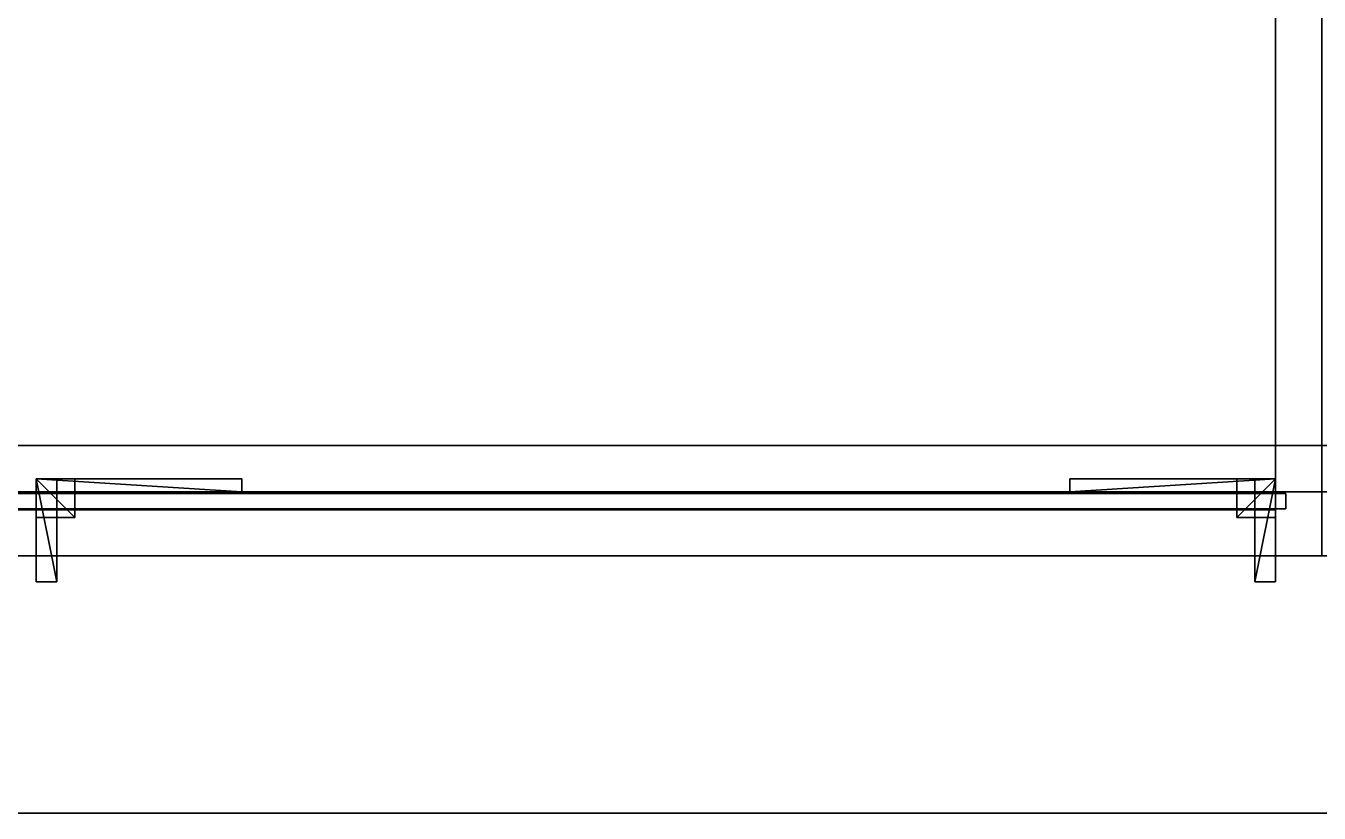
# Model space of a CAD drawing. Extents: x 0 to 10401, y -4898 to 0.
# Drawn here: x 5548 to 6051, y -4898 to -4592 of the extents above; entities that cross this region are included whole.
import ezdxf

# ---------------------------------------------------------------- set-up
doc = ezdxf.new("R2010")
doc.units = 0
for name, color, linetype in [('LAYER0', 7, 'CONTINUOUS'), ('LAYER44', 7, 'CONTINUOUS'), ('LAYER46', 2, 'CONTINUOUS'), ('LAYER47', 7, 'CONTINUOUS'), ('LAYER48', 253, 'CONTINUOUS'), ('LAYER49', 253, 'CONTINUOUS'), ('LAYER50', 253, 'CONTINUOUS'), ('LAYER51', 253, 'CONTINUOUS'), ('LAYER52', 253, 'CONTINUOUS'), ('LAYER53', 253, 'CONTINUOUS'), ('LAYER6', 7, 'CONTINUOUS'), ('LAYER62', 2, 'CONTINUOUS'), ('LAYER63', 7, 'CONTINUOUS'), ('LAYER64', 253, 'CONTINUOUS'), ('LAYER65', 253, 'CONTINUOUS'), ('LAYER66', 253, 'CONTINUOUS'), ('LAYER67', 253, 'CONTINUOUS'), ('LAYER68', 253, 'CONTINUOUS'), ('LAYER69', 253, 'CONTINUOUS'), ('LAYER70', 7, 'CONTINUOUS'), ('LAYER79', 7, 'CONTINUOUS'), ('LAYER80', 7, 'CONTINUOUS'), ('LAYER82', 9, 'CONTINUOUS'), ('LAYER83', 45, 'CONTINUOUS'), ('LAYER84', 45, 'CONTINUOUS')]:
    doc.layers.add(name, color=color, linetype=linetype)

msp = doc.modelspace()

# ---------------------------------------------------------------- linework, layer by layer
at = {"layer": 'LAYER0', "invisible_edges": 1}
for points in [[(10401, 0, 67), (0, -4898, 67), (0, 0, 67), (10401, 0, 67)], [(10401, -4898, 72), (0, 0, 72), (0, -4898, 72), (10401, -4898, 72)], [(0, 0, 72), (10401, -4898, 72), (10401, 0, 72), (0, 0, 72)], [(0, -4898, 67), (10401, 0, 67), (10401, -4898, 67), (0, -4898, 67)], [(10401, -4898, 72), (0, -4898, 67), (10401, -4898, 67), (10401, -4898, 72)], [(0, -4898, 67), (10401, -4898, 72), (0, -4898, 72), (0, -4898, 67)]]:
    msp.add_3dface(points, dxfattribs=at)
at = {"layer": 'LAYER44', "invisible_edges": 1}
for points in [[(6034, -4798, 572), (6034, -4448, 272), (6034, -4798, 272), (6034, -4798, 572)], [(6034, -4448, 272), (6034, -4798, 572), (6034, -4448, 572), (6034, -4448, 272)], [(6052, -4798, 272), (6034, -4448, 272), (6052, -4448, 272), (6052, -4798, 272)], [(6034, -4448, 272), (6052, -4798, 272), (6034, -4798, 272), (6034, -4448, 272)], [(6034, -4798, 572), (6052, -4448, 572), (6034, -4448, 572), (6034, -4798, 572)], [(6052, -4448, 572), (6034, -4798, 572), (6052, -4798, 572), (6052, -4448, 572)], [(6052, -4798, 272), (6034, -4798, 572), (6034, -4798, 272), (6052, -4798, 272)], [(6034, -4798, 572), (6052, -4798, 272), (6052, -4798, 572), (6034, -4798, 572)]]:
    msp.add_3dface(points, dxfattribs=at)
at = {"layer": 'LAYER46'}
for points in [[(5954, -4768, 519.5), (5954, -4773, 519.5), (5954, -4768, 542.5), (5954, -4768, 519.5)], [(5954, -4768, 542.5), (5954, -4773, 519.5), (5954, -4773, 542.5), (5954, -4768, 542.5)], [(5954, -4768, 542.5), (5954, -4773, 542.5), (6034, -4768, 542.5), (5954, -4768, 542.5)], [(6034, -4768, 542.5), (5954, -4773, 542.5), (6034, -4773, 542.5), (6034, -4768, 542.5)], [(5954, -4768, 542.5), (6034, -4768, 542.5), (5954, -4768, 519.5), (5954, -4768, 542.5)], [(5954, -4768, 519.5), (6034, -4768, 542.5), (6034, -4768, 519.5), (5954, -4768, 519.5)], [(5954, -4768, 519.5), (6034, -4768, 519.5), (5954, -4773, 519.5), (5954, -4768, 519.5)], [(5954, -4773, 519.5), (6034, -4768, 519.5), (6034, -4773, 519.5), (5954, -4773, 519.5)], [(6034, -4768, 542.5), (6034, -4773, 542.5), (6034, -4768, 519.5), (6034, -4768, 542.5)], [(6034, -4768, 519.5), (6034, -4773, 542.5), (6034, -4773, 519.5), (6034, -4768, 519.5)], [(5954, -4773, 519.5), (6034, -4773, 519.5), (5954, -4773, 542.5), (5954, -4773, 519.5)], [(5954, -4773, 542.5), (6034, -4773, 519.5), (6034, -4773, 542.5), (5954, -4773, 542.5)]]:
    msp.add_3dface(points, dxfattribs=at)
at = {"layer": 'LAYER47', "invisible_edges": 1}
for points in [[(6034, -4768, 519.5), (5954, -4768, 542.5), (6034, -4768, 542.5), (6034, -4768, 519.5)], [(5954, -4768, 542.5), (6034, -4768, 519.5), (5954, -4768, 519.5), (5954, -4768, 542.5)], [(6034, -4773, 542.5), (5954, -4768, 542.5), (5954, -4773, 542.5), (6034, -4773, 542.5)], [(5954, -4768, 542.5), (6034, -4773, 542.5), (6034, -4768, 542.5), (5954, -4768, 542.5)], [(5954, -4773, 519.5), (5954, -4768, 542.5), (5954, -4768, 519.5), (5954, -4773, 519.5)], [(5954, -4768, 542.5), (5954, -4773, 519.5), (5954, -4773, 542.5), (5954, -4768, 542.5)], [(6034, -4768, 519.5), (5954, -4773, 519.5), (5954, -4768, 519.5), (6034, -4768, 519.5)], [(5954, -4773, 519.5), (6034, -4768, 519.5), (6034, -4773, 519.5), (5954, -4773, 519.5)], [(6034, -4773, 542.5), (6034, -4768, 519.5), (6034, -4768, 542.5), (6034, -4773, 542.5)], [(6034, -4768, 519.5), (6034, -4773, 542.5), (6034, -4773, 519.5), (6034, -4768, 519.5)], [(5954, -4773, 519.5), (6034, -4773, 542.5), (5954, -4773, 542.5), (5954, -4773, 519.5)], [(6034, -4773, 542.5), (5954, -4773, 519.5), (6034, -4773, 519.5), (6034, -4773, 542.5)]]:
    msp.add_3dface(points, dxfattribs=at)
at = {"layer": 'LAYER48'}
for points in [[(6019, -4768, 527.5), (6019, -4783, 527.5), (6019, -4768, 542.5), (6019, -4768, 527.5)], [(6019, -4768, 542.5), (6019, -4783, 527.5), (6019, -4783, 542.5), (6019, -4768, 542.5)], [(6019, -4768, 542.5), (6019, -4783, 542.5), (6034, -4768, 542.5), (6019, -4768, 542.5)], [(6034, -4768, 542.5), (6019, -4783, 542.5), (6034, -4783, 542.5), (6034, -4768, 542.5)], [(6019, -4768, 542.5), (6034, -4768, 542.5), (6019, -4768, 527.5), (6019, -4768, 542.5)], [(6019, -4768, 527.5), (6034, -4768, 542.5), (6034, -4768, 527.5), (6019, -4768, 527.5)], [(6019, -4768, 527.5), (6034, -4768, 527.5), (6019, -4783, 527.5), (6019, -4768, 527.5)], [(6019, -4783, 527.5), (6034, -4768, 527.5), (6034, -4783, 527.5), (6019, -4783, 527.5)], [(6034, -4768, 542.5), (6034, -4783, 542.5), (6034, -4768, 527.5), (6034, -4768, 542.5)], [(6034, -4768, 527.5), (6034, -4783, 542.5), (6034, -4783, 527.5), (6034, -4768, 527.5)], [(6019, -4783, 527.5), (6034, -4783, 527.5), (6019, -4783, 542.5), (6019, -4783, 527.5)], [(6019, -4783, 542.5), (6034, -4783, 527.5), (6034, -4783, 542.5), (6019, -4783, 542.5)]]:
    msp.add_3dface(points, dxfattribs=at)
at = {"layer": 'LAYER49'}
for points in [[(6019, -4768, 527.5), (6019, -4783, 527.5), (6019, -4768, 542.5), (6019, -4768, 527.5)], [(6019, -4768, 542.5), (6019, -4783, 527.5), (6019, -4783, 542.5), (6019, -4768, 542.5)], [(6019, -4768, 542.5), (6019, -4783, 542.5), (6034, -4768, 542.5), (6019, -4768, 542.5)], [(6034, -4768, 542.5), (6019, -4783, 542.5), (6034, -4783, 542.5), (6034, -4768, 542.5)], [(6019, -4768, 542.5), (6034, -4768, 542.5), (6019, -4768, 527.5), (6019, -4768, 542.5)], [(6019, -4768, 527.5), (6034, -4768, 542.5), (6034, -4768, 527.5), (6019, -4768, 527.5)], [(6019, -4768, 527.5), (6034, -4768, 527.5), (6019, -4783, 527.5), (6019, -4768, 527.5)], [(6019, -4783, 527.5), (6034, -4768, 527.5), (6034, -4783, 527.5), (6019, -4783, 527.5)], [(6034, -4768, 542.5), (6034, -4783, 542.5), (6034, -4768, 527.5), (6034, -4768, 542.5)], [(6034, -4768, 527.5), (6034, -4783, 542.5), (6034, -4783, 527.5), (6034, -4768, 527.5)], [(6019, -4783, 527.5), (6034, -4783, 527.5), (6019, -4783, 542.5), (6019, -4783, 527.5)], [(6019, -4783, 542.5), (6034, -4783, 527.5), (6034, -4783, 542.5), (6019, -4783, 542.5)]]:
    msp.add_3dface(points, dxfattribs=at)
at = {"layer": 'LAYER50'}
for points in [[(6019, -4768, 527.5), (6019, -4783, 527.5), (6019, -4768, 542.5), (6019, -4768, 527.5)], [(6019, -4768, 542.5), (6019, -4783, 527.5), (6019, -4783, 542.5), (6019, -4768, 542.5)], [(6019, -4768, 542.5), (6019, -4783, 542.5), (6034, -4768, 542.5), (6019, -4768, 542.5)], [(6034, -4768, 542.5), (6019, -4783, 542.5), (6034, -4783, 542.5), (6034, -4768, 542.5)], [(6019, -4768, 542.5), (6034, -4768, 542.5), (6019, -4768, 527.5), (6019, -4768, 542.5)], [(6019, -4768, 527.5), (6034, -4768, 542.5), (6034, -4768, 527.5), (6019, -4768, 527.5)], [(6019, -4768, 527.5), (6034, -4768, 527.5), (6019, -4783, 527.5), (6019, -4768, 527.5)], [(6019, -4783, 527.5), (6034, -4768, 527.5), (6034, -4783, 527.5), (6019, -4783, 527.5)], [(6034, -4768, 542.5), (6034, -4783, 542.5), (6034, -4768, 527.5), (6034, -4768, 542.5)], [(6034, -4768, 527.5), (6034, -4783, 542.5), (6034, -4783, 527.5), (6034, -4768, 527.5)], [(6019, -4783, 527.5), (6034, -4783, 527.5), (6019, -4783, 542.5), (6019, -4783, 527.5)], [(6019, -4783, 542.5), (6034, -4783, 527.5), (6034, -4783, 542.5), (6019, -4783, 542.5)]]:
    msp.add_3dface(points, dxfattribs=at)
at = {"layer": 'LAYER51'}
for points in [[(6019, -4768, 527.5), (6019, -4783, 527.5), (6019, -4768, 542.5), (6019, -4768, 527.5)], [(6019, -4768, 542.5), (6019, -4783, 527.5), (6019, -4783, 542.5), (6019, -4768, 542.5)], [(6019, -4768, 542.5), (6019, -4783, 542.5), (6034, -4768, 542.5), (6019, -4768, 542.5)], [(6034, -4768, 542.5), (6019, -4783, 542.5), (6034, -4783, 542.5), (6034, -4768, 542.5)], [(6019, -4768, 542.5), (6034, -4768, 542.5), (6019, -4768, 527.5), (6019, -4768, 542.5)], [(6019, -4768, 527.5), (6034, -4768, 542.5), (6034, -4768, 527.5), (6019, -4768, 527.5)], [(6019, -4768, 527.5), (6034, -4768, 527.5), (6019, -4783, 527.5), (6019, -4768, 527.5)], [(6019, -4783, 527.5), (6034, -4768, 527.5), (6034, -4783, 527.5), (6019, -4783, 527.5)], [(6034, -4768, 542.5), (6034, -4783, 542.5), (6034, -4768, 527.5), (6034, -4768, 542.5)], [(6034, -4768, 527.5), (6034, -4783, 542.5), (6034, -4783, 527.5), (6034, -4768, 527.5)], [(6019, -4783, 527.5), (6034, -4783, 527.5), (6019, -4783, 542.5), (6019, -4783, 527.5)], [(6019, -4783, 542.5), (6034, -4783, 527.5), (6034, -4783, 542.5), (6019, -4783, 542.5)]]:
    msp.add_3dface(points, dxfattribs=at)
at = {"layer": 'LAYER52'}
for points in [[(6026, -4768, 534.5), (6026, -4808, 534.5), (6026, -4768, 542.5), (6026, -4768, 534.5)], [(6026, -4768, 542.5), (6026, -4808, 534.5), (6026, -4808, 542.5), (6026, -4768, 542.5)], [(6026, -4768, 542.5), (6026, -4808, 542.5), (6034, -4768, 542.5), (6026, -4768, 542.5)], [(6034, -4768, 542.5), (6026, -4808, 542.5), (6034, -4808, 542.5), (6034, -4768, 542.5)], [(6026, -4768, 542.5), (6034, -4768, 542.5), (6026, -4768, 534.5), (6026, -4768, 542.5)], [(6026, -4768, 534.5), (6034, -4768, 542.5), (6034, -4768, 534.5), (6026, -4768, 534.5)], [(6026, -4768, 534.5), (6034, -4768, 534.5), (6026, -4808, 534.5), (6026, -4768, 534.5)], [(6026, -4808, 534.5), (6034, -4768, 534.5), (6034, -4808, 534.5), (6026, -4808, 534.5)], [(6034, -4768, 542.5), (6034, -4808, 542.5), (6034, -4768, 534.5), (6034, -4768, 542.5)], [(6034, -4768, 534.5), (6034, -4808, 542.5), (6034, -4808, 534.5), (6034, -4768, 534.5)], [(6026, -4808, 534.5), (6034, -4808, 534.5), (6026, -4808, 542.5), (6026, -4808, 534.5)], [(6026, -4808, 542.5), (6034, -4808, 534.5), (6034, -4808, 542.5), (6026, -4808, 542.5)]]:
    msp.add_3dface(points, dxfattribs=at)
at = {"layer": 'LAYER53'}
for points in [[(5954, -4768, 526.5), (5954, -4773, 526.5), (5954, -4768, 542.5), (5954, -4768, 526.5)], [(5954, -4768, 542.5), (5954, -4773, 526.5), (5954, -4773, 542.5), (5954, -4768, 542.5)], [(5954, -4768, 542.5), (5954, -4773, 542.5), (6034, -4768, 542.5), (5954, -4768, 542.5)], [(6034, -4768, 542.5), (5954, -4773, 542.5), (6034, -4773, 542.5), (6034, -4768, 542.5)], [(5954, -4768, 542.5), (6034, -4768, 542.5), (5954, -4768, 526.5), (5954, -4768, 542.5)], [(5954, -4768, 526.5), (6034, -4768, 542.5), (6034, -4768, 526.5), (5954, -4768, 526.5)], [(5954, -4768, 526.5), (6034, -4768, 526.5), (5954, -4773, 526.5), (5954, -4768, 526.5)], [(5954, -4773, 526.5), (6034, -4768, 526.5), (6034, -4773, 526.5), (5954, -4773, 526.5)], [(6034, -4768, 542.5), (6034, -4773, 542.5), (6034, -4768, 526.5), (6034, -4768, 542.5)], [(6034, -4768, 526.5), (6034, -4773, 542.5), (6034, -4773, 526.5), (6034, -4768, 526.5)], [(5954, -4773, 526.5), (6034, -4773, 526.5), (5954, -4773, 542.5), (5954, -4773, 526.5)], [(5954, -4773, 542.5), (6034, -4773, 526.5), (6034, -4773, 542.5), (5954, -4773, 542.5)]]:
    msp.add_3dface(points, dxfattribs=at)
at = {"layer": 'LAYER6', "invisible_edges": 1}
for points in [[(100, -4798, 72), (10401, -4898, 72), (0, -4898, 72), (100, -4798, 72)], [(10401, -4898, 72), (100, -4798, 72), (10301, -4798, 72), (10401, -4898, 72)], [(100, -4798, 2659), (10301, -4798, 72), (100, -4798, 72), (100, -4798, 2659)], [(10301, -4798, 72), (100, -4798, 2659), (10301, -4798, 2659), (10301, -4798, 72)], [(10401, -4898, 2659), (0, -4898, 72), (10401, -4898, 72), (10401, -4898, 2659)], [(0, -4898, 72), (10401, -4898, 2659), (0, -4898, 2659), (0, -4898, 72)]]:
    msp.add_3dface(points, dxfattribs=at)
at = {"layer": 'LAYER62'}
for points in [[(5552, -4768, 542.5), (5632, -4773, 542.5), (5632, -4768, 542.5), (5552, -4768, 542.5)], [(5552, -4773, 542.5), (5632, -4773, 542.5), (5552, -4768, 542.5), (5552, -4773, 542.5)], [(5552, -4768, 519.5), (5552, -4773, 542.5), (5552, -4768, 542.5), (5552, -4768, 519.5)], [(5552, -4773, 519.5), (5552, -4773, 542.5), (5552, -4768, 519.5), (5552, -4773, 519.5)], [(5632, -4768, 519.5), (5552, -4768, 542.5), (5632, -4768, 542.5), (5632, -4768, 519.5)], [(5552, -4768, 519.5), (5552, -4768, 542.5), (5632, -4768, 519.5), (5552, -4768, 519.5)], [(5632, -4773, 519.5), (5552, -4768, 519.5), (5632, -4768, 519.5), (5632, -4773, 519.5)], [(5552, -4773, 519.5), (5552, -4768, 519.5), (5632, -4773, 519.5), (5552, -4773, 519.5)], [(5632, -4768, 542.5), (5632, -4773, 519.5), (5632, -4768, 519.5), (5632, -4768, 542.5)], [(5632, -4773, 542.5), (5632, -4773, 519.5), (5632, -4768, 542.5), (5632, -4773, 542.5)], [(5632, -4773, 542.5), (5552, -4773, 519.5), (5632, -4773, 519.5), (5632, -4773, 542.5)], [(5552, -4773, 542.5), (5552, -4773, 519.5), (5632, -4773, 542.5), (5552, -4773, 542.5)]]:
    msp.add_3dface(points, dxfattribs=at)
at = {"layer": 'LAYER63', "invisible_edges": 1}
for points in [[(5552, -4768, 542.5), (5632, -4768, 519.5), (5552, -4768, 519.5), (5552, -4768, 542.5)], [(5632, -4768, 519.5), (5552, -4768, 542.5), (5632, -4768, 542.5), (5632, -4768, 519.5)], [(5552, -4768, 542.5), (5632, -4773, 542.5), (5632, -4768, 542.5), (5552, -4768, 542.5)], [(5632, -4773, 542.5), (5552, -4768, 542.5), (5552, -4773, 542.5), (5632, -4773, 542.5)], [(5552, -4773, 519.5), (5632, -4768, 519.5), (5632, -4773, 519.5), (5552, -4773, 519.5)], [(5632, -4768, 519.5), (5552, -4773, 519.5), (5552, -4768, 519.5), (5632, -4768, 519.5)], [(5552, -4773, 519.5), (5552, -4768, 542.5), (5552, -4768, 519.5), (5552, -4773, 519.5)], [(5552, -4768, 542.5), (5552, -4773, 519.5), (5552, -4773, 542.5), (5552, -4768, 542.5)], [(5632, -4773, 542.5), (5632, -4768, 519.5), (5632, -4768, 542.5), (5632, -4773, 542.5)], [(5632, -4768, 519.5), (5632, -4773, 542.5), (5632, -4773, 519.5), (5632, -4768, 519.5)], [(5632, -4773, 542.5), (5552, -4773, 519.5), (5632, -4773, 519.5), (5632, -4773, 542.5)], [(5552, -4773, 519.5), (5632, -4773, 542.5), (5552, -4773, 542.5), (5552, -4773, 519.5)]]:
    msp.add_3dface(points, dxfattribs=at)
at = {"layer": 'LAYER64'}
for points in [[(5552, -4768, 542.5), (5567, -4783, 542.5), (5567, -4768, 542.5), (5552, -4768, 542.5)], [(5552, -4783, 542.5), (5567, -4783, 542.5), (5552, -4768, 542.5), (5552, -4783, 542.5)], [(5552, -4768, 527.5), (5552, -4783, 542.5), (5552, -4768, 542.5), (5552, -4768, 527.5)], [(5552, -4783, 527.5), (5552, -4783, 542.5), (5552, -4768, 527.5), (5552, -4783, 527.5)], [(5567, -4768, 527.5), (5552, -4768, 542.5), (5567, -4768, 542.5), (5567, -4768, 527.5)], [(5552, -4768, 527.5), (5552, -4768, 542.5), (5567, -4768, 527.5), (5552, -4768, 527.5)], [(5567, -4783, 527.5), (5552, -4768, 527.5), (5567, -4768, 527.5), (5567, -4783, 527.5)], [(5552, -4783, 527.5), (5552, -4768, 527.5), (5567, -4783, 527.5), (5552, -4783, 527.5)], [(5567, -4768, 542.5), (5567, -4783, 527.5), (5567, -4768, 527.5), (5567, -4768, 542.5)], [(5567, -4783, 542.5), (5567, -4783, 527.5), (5567, -4768, 542.5), (5567, -4783, 542.5)], [(5567, -4783, 542.5), (5552, -4783, 527.5), (5567, -4783, 527.5), (5567, -4783, 542.5)], [(5552, -4783, 542.5), (5552, -4783, 527.5), (5567, -4783, 542.5), (5552, -4783, 542.5)]]:
    msp.add_3dface(points, dxfattribs=at)
at = {"layer": 'LAYER65'}
for points in [[(5552, -4768, 542.5), (5567, -4783, 542.5), (5567, -4768, 542.5), (5552, -4768, 542.5)], [(5552, -4783, 542.5), (5567, -4783, 542.5), (5552, -4768, 542.5), (5552, -4783, 542.5)], [(5552, -4768, 527.5), (5552, -4783, 542.5), (5552, -4768, 542.5), (5552, -4768, 527.5)], [(5552, -4783, 527.5), (5552, -4783, 542.5), (5552, -4768, 527.5), (5552, -4783, 527.5)], [(5567, -4768, 527.5), (5552, -4768, 542.5), (5567, -4768, 542.5), (5567, -4768, 527.5)], [(5552, -4768, 527.5), (5552, -4768, 542.5), (5567, -4768, 527.5), (5552, -4768, 527.5)], [(5567, -4783, 527.5), (5552, -4768, 527.5), (5567, -4768, 527.5), (5567, -4783, 527.5)], [(5552, -4783, 527.5), (5552, -4768, 527.5), (5567, -4783, 527.5), (5552, -4783, 527.5)], [(5567, -4768, 542.5), (5567, -4783, 527.5), (5567, -4768, 527.5), (5567, -4768, 542.5)], [(5567, -4783, 542.5), (5567, -4783, 527.5), (5567, -4768, 542.5), (5567, -4783, 542.5)], [(5567, -4783, 542.5), (5552, -4783, 527.5), (5567, -4783, 527.5), (5567, -4783, 542.5)], [(5552, -4783, 542.5), (5552, -4783, 527.5), (5567, -4783, 542.5), (5552, -4783, 542.5)]]:
    msp.add_3dface(points, dxfattribs=at)
at = {"layer": 'LAYER66'}
for points in [[(5552, -4768, 542.5), (5567, -4783, 542.5), (5567, -4768, 542.5), (5552, -4768, 542.5)], [(5552, -4783, 542.5), (5567, -4783, 542.5), (5552, -4768, 542.5), (5552, -4783, 542.5)], [(5552, -4768, 527.5), (5552, -4783, 542.5), (5552, -4768, 542.5), (5552, -4768, 527.5)], [(5552, -4783, 527.5), (5552, -4783, 542.5), (5552, -4768, 527.5), (5552, -4783, 527.5)], [(5567, -4768, 527.5), (5552, -4768, 542.5), (5567, -4768, 542.5), (5567, -4768, 527.5)], [(5552, -4768, 527.5), (5552, -4768, 542.5), (5567, -4768, 527.5), (5552, -4768, 527.5)], [(5567, -4783, 527.5), (5552, -4768, 527.5), (5567, -4768, 527.5), (5567, -4783, 527.5)], [(5552, -4783, 527.5), (5552, -4768, 527.5), (5567, -4783, 527.5), (5552, -4783, 527.5)], [(5567, -4768, 542.5), (5567, -4783, 527.5), (5567, -4768, 527.5), (5567, -4768, 542.5)], [(5567, -4783, 542.5), (5567, -4783, 527.5), (5567, -4768, 542.5), (5567, -4783, 542.5)], [(5567, -4783, 542.5), (5552, -4783, 527.5), (5567, -4783, 527.5), (5567, -4783, 542.5)], [(5552, -4783, 542.5), (5552, -4783, 527.5), (5567, -4783, 542.5), (5552, -4783, 542.5)]]:
    msp.add_3dface(points, dxfattribs=at)
at = {"layer": 'LAYER67'}
for points in [[(5552, -4768, 542.5), (5567, -4783, 542.5), (5567, -4768, 542.5), (5552, -4768, 542.5)], [(5552, -4783, 542.5), (5567, -4783, 542.5), (5552, -4768, 542.5), (5552, -4783, 542.5)], [(5552, -4768, 527.5), (5552, -4783, 542.5), (5552, -4768, 542.5), (5552, -4768, 527.5)], [(5552, -4783, 527.5), (5552, -4783, 542.5), (5552, -4768, 527.5), (5552, -4783, 527.5)], [(5567, -4768, 527.5), (5552, -4768, 542.5), (5567, -4768, 542.5), (5567, -4768, 527.5)], [(5552, -4768, 527.5), (5552, -4768, 542.5), (5567, -4768, 527.5), (5552, -4768, 527.5)], [(5567, -4783, 527.5), (5552, -4768, 527.5), (5567, -4768, 527.5), (5567, -4783, 527.5)], [(5552, -4783, 527.5), (5552, -4768, 527.5), (5567, -4783, 527.5), (5552, -4783, 527.5)], [(5567, -4768, 542.5), (5567, -4783, 527.5), (5567, -4768, 527.5), (5567, -4768, 542.5)], [(5567, -4783, 542.5), (5567, -4783, 527.5), (5567, -4768, 542.5), (5567, -4783, 542.5)], [(5567, -4783, 542.5), (5552, -4783, 527.5), (5567, -4783, 527.5), (5567, -4783, 542.5)], [(5552, -4783, 542.5), (5552, -4783, 527.5), (5567, -4783, 542.5), (5552, -4783, 542.5)]]:
    msp.add_3dface(points, dxfattribs=at)
at = {"layer": 'LAYER68'}
for points in [[(5552, -4768, 542.5), (5560, -4808, 542.5), (5560, -4768, 542.5), (5552, -4768, 542.5)], [(5552, -4808, 542.5), (5560, -4808, 542.5), (5552, -4768, 542.5), (5552, -4808, 542.5)], [(5552, -4768, 534.5), (5552, -4808, 542.5), (5552, -4768, 542.5), (5552, -4768, 534.5)], [(5552, -4808, 534.5), (5552, -4808, 542.5), (5552, -4768, 534.5), (5552, -4808, 534.5)], [(5560, -4768, 534.5), (5552, -4768, 542.5), (5560, -4768, 542.5), (5560, -4768, 534.5)], [(5552, -4768, 534.5), (5552, -4768, 542.5), (5560, -4768, 534.5), (5552, -4768, 534.5)], [(5560, -4808, 534.5), (5552, -4768, 534.5), (5560, -4768, 534.5), (5560, -4808, 534.5)], [(5552, -4808, 534.5), (5552, -4768, 534.5), (5560, -4808, 534.5), (5552, -4808, 534.5)], [(5560, -4768, 542.5), (5560, -4808, 534.5), (5560, -4768, 534.5), (5560, -4768, 542.5)], [(5560, -4808, 542.5), (5560, -4808, 534.5), (5560, -4768, 542.5), (5560, -4808, 542.5)], [(5560, -4808, 542.5), (5552, -4808, 534.5), (5560, -4808, 534.5), (5560, -4808, 542.5)], [(5552, -4808, 542.5), (5552, -4808, 534.5), (5560, -4808, 542.5), (5552, -4808, 542.5)]]:
    msp.add_3dface(points, dxfattribs=at)
at = {"layer": 'LAYER69'}
for points in [[(5552, -4768, 542.5), (5632, -4773, 542.5), (5632, -4768, 542.5), (5552, -4768, 542.5)], [(5552, -4773, 542.5), (5632, -4773, 542.5), (5552, -4768, 542.5), (5552, -4773, 542.5)], [(5552, -4768, 526.5), (5552, -4773, 542.5), (5552, -4768, 542.5), (5552, -4768, 526.5)], [(5552, -4773, 526.5), (5552, -4773, 542.5), (5552, -4768, 526.5), (5552, -4773, 526.5)], [(5632, -4768, 526.5), (5552, -4768, 542.5), (5632, -4768, 542.5), (5632, -4768, 526.5)], [(5552, -4768, 526.5), (5552, -4768, 542.5), (5632, -4768, 526.5), (5552, -4768, 526.5)], [(5632, -4773, 526.5), (5552, -4768, 526.5), (5632, -4768, 526.5), (5632, -4773, 526.5)], [(5552, -4773, 526.5), (5552, -4768, 526.5), (5632, -4773, 526.5), (5552, -4773, 526.5)], [(5632, -4768, 542.5), (5632, -4773, 526.5), (5632, -4768, 526.5), (5632, -4768, 542.5)], [(5632, -4773, 542.5), (5632, -4773, 526.5), (5632, -4768, 542.5), (5632, -4773, 542.5)], [(5632, -4773, 542.5), (5552, -4773, 526.5), (5632, -4773, 526.5), (5632, -4773, 542.5)], [(5552, -4773, 542.5), (5552, -4773, 526.5), (5632, -4773, 542.5), (5552, -4773, 542.5)]]:
    msp.add_3dface(points, dxfattribs=at)
at = {"layer": 'LAYER70', "invisible_edges": 1}
for points in [[(5070, -4798, 273), (6034, -4448, 273), (6034, -4798, 273), (5070, -4798, 273)], [(6034, -4448, 273), (5070, -4798, 273), (5070, -4448, 273), (6034, -4448, 273)], [(5070, -4448, 291), (6034, -4798, 291), (6034, -4448, 291), (5070, -4448, 291)], [(6034, -4798, 291), (5070, -4448, 291), (5070, -4798, 291), (6034, -4798, 291)], [(6034, -4798, 291), (6034, -4448, 273), (6034, -4448, 291), (6034, -4798, 291)], [(6034, -4448, 273), (6034, -4798, 291), (6034, -4798, 273), (6034, -4448, 273)], [(6034, -4798, 291), (5070, -4798, 273), (6034, -4798, 273), (6034, -4798, 291)], [(5070, -4798, 273), (6034, -4798, 291), (5070, -4798, 291), (5070, -4798, 273)]]:
    msp.add_3dface(points, dxfattribs=at)
at = {"layer": 'LAYER79', "invisible_edges": 1}
for points in [[(5066, -4773.7, 287), (6038, -4773.7, 571.5), (6038, -4773.7, 287), (5066, -4773.7, 287)], [(6038, -4773.7, 571.5), (5066, -4773.7, 287), (5066, -4773.7, 571.5), (6038, -4773.7, 571.5)], [(5066, -4779.7, 571.5), (6038, -4773.7, 571.5), (5066, -4773.7, 571.5), (5066, -4779.7, 571.5)], [(6038, -4773.7, 571.5), (5066, -4779.7, 571.5), (6038, -4779.7, 571.5), (6038, -4773.7, 571.5)], [(6038, -4779.7, 287), (5066, -4773.7, 287), (6038, -4773.7, 287), (6038, -4779.7, 287)], [(5066, -4773.7, 287), (6038, -4779.7, 287), (5066, -4779.7, 287), (5066, -4773.7, 287)], [(6038, -4779.7, 287), (6038, -4773.7, 571.5), (6038, -4779.7, 571.5), (6038, -4779.7, 287)], [(6038, -4773.7, 571.5), (6038, -4779.7, 287), (6038, -4773.7, 287), (6038, -4773.7, 571.5)], [(5066, -4779.7, 571.5), (6038, -4779.7, 287), (6038, -4779.7, 571.5), (5066, -4779.7, 571.5)], [(6038, -4779.7, 287), (5066, -4779.7, 571.5), (5066, -4779.7, 287), (6038, -4779.7, 287)]]:
    msp.add_3dface(points, dxfattribs=at)
at = {"layer": 'LAYER80', "invisible_edges": 1}
for points in [[(5070, -4780, 452), (6034, -4798, 452), (5070, -4798, 452), (5070, -4780, 452)], [(6034, -4798, 452), (5070, -4780, 452), (6034, -4780, 452), (6034, -4798, 452)], [(6034, -4780, 572), (5070, -4798, 572), (6034, -4798, 572), (6034, -4780, 572)], [(5070, -4798, 572), (6034, -4780, 572), (5070, -4780, 572), (5070, -4798, 572)], [(5070, -4780, 452), (6034, -4780, 572), (6034, -4780, 452), (5070, -4780, 452)], [(6034, -4780, 572), (5070, -4780, 452), (5070, -4780, 572), (6034, -4780, 572)], [(6034, -4780, 572), (6034, -4798, 452), (6034, -4780, 452), (6034, -4780, 572)], [(6034, -4798, 452), (6034, -4780, 572), (6034, -4798, 572), (6034, -4798, 452)], [(5070, -4798, 572), (6034, -4798, 452), (6034, -4798, 572), (5070, -4798, 572)], [(6034, -4798, 452), (5070, -4798, 572), (5070, -4798, 452), (6034, -4798, 452)]]:
    msp.add_3dface(points, dxfattribs=at)
at = {"layer": 'LAYER82', "invisible_edges": 1}
for points in [[(5050, -4798, 572), (7052, -4448, 572), (7052, -4798, 572), (5050, -4798, 572)], [(7052, -4448, 572), (5050, -4798, 572), (5050, -4448, 572), (7052, -4448, 572)], [(5050, -4448, 590), (7052, -4798, 590), (7052, -4448, 590), (5050, -4448, 590)], [(7052, -4798, 590), (5050, -4448, 590), (5050, -4798, 590), (7052, -4798, 590)], [(7052, -4798, 590), (5050, -4798, 572), (7052, -4798, 572), (7052, -4798, 590)], [(5050, -4798, 572), (7052, -4798, 590), (5050, -4798, 590), (5050, -4798, 572)]]:
    msp.add_3dface(points, dxfattribs=at)
at = {"layer": 'LAYER83', "invisible_edges": 1}
for points in [[(7054, -4755, 590), (5404, -4773, 590), (5404, -4755, 590), (7054, -4755, 590)], [(5404, -4773, 590), (7054, -4755, 590), (7054, -4773, 590), (5404, -4773, 590)], [(7054, -4773, 2700), (5404, -4755, 2700), (5404, -4773, 2700), (7054, -4773, 2700)], [(5404, -4755, 2700), (7054, -4773, 2700), (7054, -4755, 2700), (5404, -4755, 2700)], [(5404, -4755, 2700), (7054, -4755, 590), (5404, -4755, 590), (5404, -4755, 2700)], [(7054, -4755, 590), (5404, -4755, 2700), (7054, -4755, 2700), (7054, -4755, 590)], [(7054, -4773, 2700), (5404, -4773, 590), (7054, -4773, 590), (7054, -4773, 2700)], [(5404, -4773, 590), (7054, -4773, 2700), (5404, -4773, 2700), (5404, -4773, 590)]]:
    msp.add_3dface(points, dxfattribs=at)
at = {"layer": 'LAYER84', "invisible_edges": 1}
for points in [[(7054, -4755, 72), (5404, -4773, 72), (5404, -4755, 72), (7054, -4755, 72)], [(5404, -4773, 72), (7054, -4755, 72), (7054, -4773, 72), (5404, -4773, 72)], [(7054, -4773, 272), (5404, -4755, 272), (5404, -4773, 272), (7054, -4773, 272)], [(5404, -4755, 272), (7054, -4773, 272), (7054, -4755, 272), (5404, -4755, 272)], [(5404, -4755, 272), (7054, -4755, 72), (5404, -4755, 72), (5404, -4755, 272)], [(7054, -4755, 72), (5404, -4755, 272), (7054, -4755, 272), (7054, -4755, 72)], [(7054, -4773, 272), (5404, -4773, 72), (7054, -4773, 72), (7054, -4773, 272)], [(5404, -4773, 72), (7054, -4773, 272), (5404, -4773, 272), (5404, -4773, 72)]]:
    msp.add_3dface(points, dxfattribs=at)

# ---------------------------------------------------------------- meshes
at = {"layer": 'LAYER6'}
mesh = msp.add_polymesh((2, 2), dxfattribs=at)
for k, corner in enumerate([(100, -4798, 2659), (10301, -4798, 2659), (0, -4898, 2659), (10401, -4898, 2659)]):
    mesh.set_mesh_vertex(divmod(k, 2), corner)

doc.saveas('drawing.dxf')
